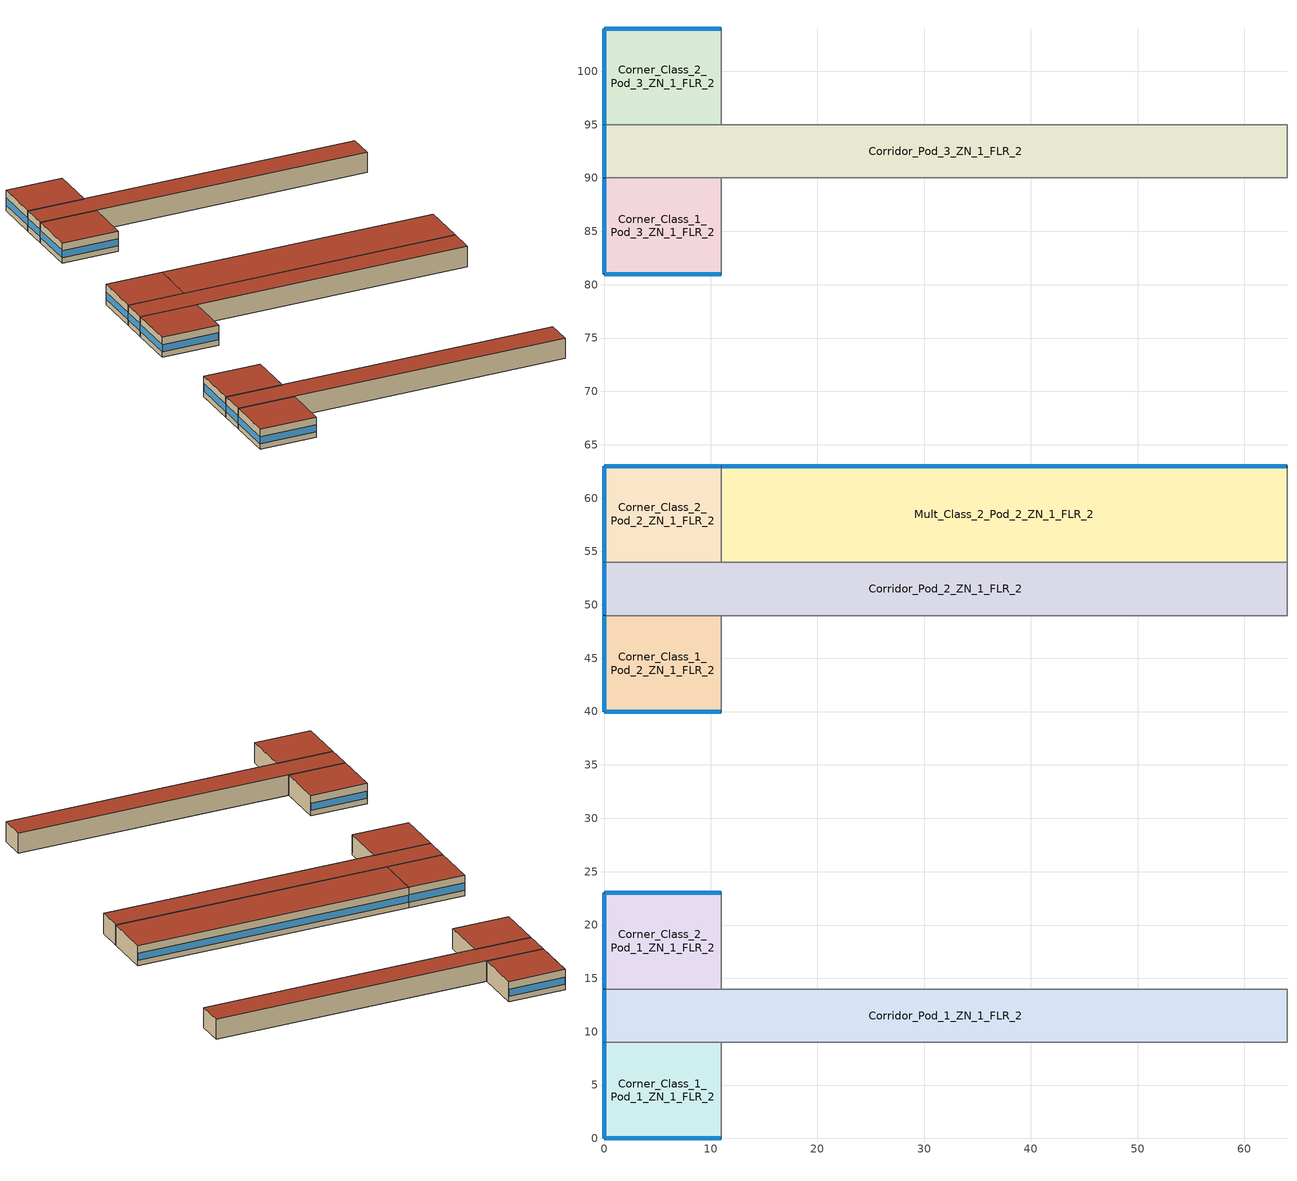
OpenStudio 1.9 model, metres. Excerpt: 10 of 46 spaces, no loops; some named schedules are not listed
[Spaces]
Corner_Class_2_Pod_3_ZN_1_FLR_2
 floor to Corner_Class_2_Pod_3_ZN_1_FLR_1: 11,104 11,95 0,95 0,104 z4
 wall outside: 11,104 0,104 0,95 z4:8
 wall to Corridor_Pod_3_ZN_1_FLR_2: 0,95 11,95 z4:8
 wall to Mult_Class_2_Pod_3_ZN_1_FLR_2: 11,95 11,104 z4:8
 window: 0,103.95 0,95.05 z5.1:6.52; 10.95,104 0.05,104 z5.1:6.51
 roof outside: 11,95 11,104 0,104 0,95 z8
Corridor_Pod_1_ZN_1_FLR_2
 floor to Corridor_Pod_1_ZN_1_FLR_1: 64,14 64,9 0,9 0,14 z4
 wall outside: 0,14 0,9 z4:8
 wall to Corner_Class_1_Pod_1_ZN_1_FLR_2: 0,9 11,9 z4:8
 wall to Mult_Class_1_Pod_1_ZN_1_FLR_2: 11,9 64,9 z4:8
 wall to Corner_Class_2_Pod_1_ZN_1_FLR_2: 11,14 0,14 z4:8
 wall to Lobby_ZN_1_FLR_2: 64,9 64,14 z4:8
 wall to Mult_Class_2_Pod_1_ZN_1_FLR_2: 64,14 11,14 z4:8
 window: 0,13.95 0,9.05 z5.1:6.53
 roof outside: 64,9 64,14 0,14 0,9 z8
Corner_Class_1_Pod_3_ZN_1_FLR_2
 floor to Corner_Class_1_Pod_3_ZN_1_FLR_1: 11,90 11,81 0,81 0,90 z4
 wall outside: 0,90 0,81 11,81 z4:8
 wall to Mult_Class_1_Pod_3_ZN_1_FLR_2: 11,81 11,90 z4:8
 wall to Corridor_Pod_3_ZN_1_FLR_2: 11,90 0,90 z4:8
 window: 0.05,81 10.95,81 z5.1:6.51; 0,89.95 0,81.05 z5.1:6.52
 roof outside: 11,81 11,90 0,90 0,81 z8
Corner_Class_2_Pod_1_ZN_1_FLR_2
 floor to Corner_Class_2_Pod_1_ZN_1_FLR_1: 11,23 11,14 0,14 0,23 z4
 wall outside: 11,23 0,23 0,14 z4:8
 wall to Mult_Class_2_Pod_1_ZN_1_FLR_2: 11,14 11,23 z4:8
 window: 0,22.95 0,14.05 z5.1:6.52; 10.95,23 0.05,23 z5.1:6.51
 roof outside: 11,14 11,23 0,23 0,14 z8
Mult_Class_2_Pod_2_ZN_1_FLR_2
 floor to Mult_Class_2_Pod_2_ZN_1_FLR_1: 64,63 64,54 11,54 11,63 z4
 wall outside: 64,63 11,63 z4:8
 wall to Corridor_Pod_2_ZN_1_FLR_2: 11,54 64,54 z4:8
 wall to Main_Corridor_ZN_1_FLR_2: 64,54 64,63 z4:8
 wall to Corner_Class_2_Pod_2_ZN_1_FLR_2: 11,63 11,54 z4:8
 window: 63.95,63 11.05,63 z5.1:6.5
 roof outside: 64,54 64,63 11,63 11,54 z8
Corner_Class_1_Pod_1_ZN_1_FLR_2
 floor to Corner_Class_1_Pod_1_ZN_1_FLR_1: 11,9 11,0 0,0 0,9 z4
 wall outside: 0,9 0,0 11,0 z4:8
 wall to Mult_Class_1_Pod_1_ZN_1_FLR_2: 11,0 11,9 z4:8
 window: 0.05,0 10.95,0 z5.1:6.51; 0,8.95 0,0.05 z5.1:6.52
 roof outside: 11,0 11,9 0,9 0,0 z8
Corridor_Pod_3_ZN_1_FLR_2
 floor to Corridor_Pod_3_ZN_1_FLR_1: 64,95 64,90 0,90 0,95 z4
 wall outside: 0,95 0,90 z4:8
 wall to Mult_Class_2_Pod_3_ZN_1_FLR_2: 64,95 11,95 z4:8
 wall to Bathrooms_ZN_1_FLR_2: 64,90 64,95 z4:8
 wall to Mult_Class_1_Pod_3_ZN_1_FLR_2: 11,90 64,90 z4:8
 window: 0,94.95 0,90.05 z5.1:6.53
 roof outside: 64,90 64,95 0,95 0,90 z8
Corner_Class_1_Pod_2_ZN_1_FLR_2
 floor to Corner_Class_1_Pod_2_ZN_1_FLR_1: 11,49 11,40 0,40 0,49 z4
 wall outside: 0,49 0,40 11,40 z4:8
 wall to Corridor_Pod_2_ZN_1_FLR_2: 11,49 0,49 z4:8
 wall to Mult_Class_1_Pod_2_ZN_1_FLR_2: 11,40 11,49 z4:8
 window: 0,48.95 0,40.05 z5.1:6.52; 0.05,40 10.95,40 z5.1:6.51
 roof outside: 11,40 11,49 0,49 0,40 z8
Corridor_Pod_2_ZN_1_FLR_2
 floor to Corridor_Pod_2_ZN_1_FLR_1: 64,54 64,49 0,49 0,54 z4
 wall outside: 0,54 0,49 z4:8
 wall to Mult_Class_1_Pod_2_ZN_1_FLR_2: 11,49 64,49 z4:8
 wall to Main_Corridor_ZN_1_FLR_2: 64,49 64,54 z4:8
 wall to Corner_Class_2_Pod_2_ZN_1_FLR_2: 11,54 0,54 z4:8
 window: 0,53.95 0,49.05 z5.1:6.53
 roof outside: 64,49 64,54 0,54 0,49 z8
Corner_Class_2_Pod_2_ZN_1_FLR_2
 floor to Corner_Class_2_Pod_2_ZN_1_FLR_1: 11,63 11,54 0,54 0,63 z4
 wall outside: 11,63 0,63 0,54 z4:8
 window: 0,62.95 0,54.05 z5.1:6.52; 10.95,63 0.05,63 z5.1:6.51
 roof outside: 11,54 11,63 0,63 0,54 z8
[Site]
Chicago Ohare Intl Ap_IL_USA: Latitude {deg}=41.98; Longitude {deg}=-87.92; Time Zone {hr}=-6; Elevation {m}=201; Terrain=City
[Building]
90.1-2010-SecondarySchool-ASHRAE 169-2006-5A created: 2015-10-15 15:46:00 -0600: North Axis {deg}=0; Default Construction Set=90.1-2010 - SecSchl - ASHRAE 169-2006-5A
[ClimateZones]
Climate Zone Institution Name 1=ASHRAE; Climate Zone Document Name 1=ANSI/ASHRAE Standard 169; Climate Zone Document Year 1=2006; Climate Zone Institution Name 2=CEC; Climate Zone Document Name 2=California Climate Zone Descriptions; Climate Zone Document Year 2=1995
[Site:GroundTemperature:BuildingSurface]
20.54, 20.52, 20.55, 20.63, 20.72, 23.01, 23.37, 23.43, 23.44, 21.14, 20.8, 20.64
[Site:WaterMainsTemperature]
Calculation Method=Correlation; Annual Average Outdoor Air Temperature {C}=9.925; Maximum Difference In Monthly Average Outdoor Air Temperatures {deltaC}=28.7
[SizingPeriod:DesignDay] Barometric Pressure {Pa}=98934; Sky Clearness=0; Rain Indicator=0; Snow Indicator=0; Day of Month=21; Daylight Saving Time Indicator=0; Humidity Indicating Type=Wetbulb; Dry-Bulb Temperature Range Modifier Type=DefaultMultipliers
Name | Maximum Dry-Bulb Temperature {C} | Daily Dry-Bulb Temperature Range {deltaC} | Humidity Indicating Conditions at Maximum Dry-Bulb {BasedOnField A3} | Wind Speed {m/s} | Wind Direction {deg} | Month | Day Type | Solar Model Indicator | ASHRAE Taub | ASHRAE Taud
Chicago Ohare Intl Ap Ann Clg .4% Condns DB=>MWB | 33.3 | 10.5 | 23.7 | 5.2 | 230 | 7 | SummerDesignDay | ASHRAETau | 0.455 | 2.05
Chicago Ohare Intl Ap Ann Htg 99.6% Condns DB | -20 | 0 | -20 | 4.9 | 270 | 1 | WinterDesignDay | ASHRAEClearSky
[Material:NoMass] Thermal Absorptance=0.9; Solar Absorptance=0.7
Name | Roughness | Thermal Resistance {m2-K/W} | Visible Absorptance
CP02 CARPET PAD | VeryRough | 0.21648 | 0.8
Typical Insulation R-10.94 | Smooth | 1.92744 | 0.7
Typical Carpet Pad | Smooth | 0.21648 | 0.8
Typical Insulation R-13.45 | Smooth | 2.368 | 0.7
Typical Insulation R-19.72 | Smooth | 3.4722 | 0.7
Typical Insulation R-0.58 | Smooth | 0.101875 | 0.7
Typical Insulation R-1.15 | Smooth | 0.202527 | 0.7
[Material]
Name | Roughness | Thickness {m} | Conductivity {W/m-K} | Density {kg/m3} | Specific Heat {J/kg-K} | Thermal Absorptance | Solar Absorptance | Visible Absorptance
100mm Normalweight concrete floor | MediumSmooth | 0.1016 | 2.31 | 2322 | 832
G01 13mm gypsum board | Smooth | 0.0127 | 0.16 | 800 | 1090 | 0.9 | 0.7 | 0.5
4 in. Normalweight Concrete Floor | MediumRough | 0.1016 | 2.31 | 2322 | 832 | 0.9 | 0.7 | 0.7
25mm Stucco | Smooth | 0.0254 | 0.72 | 1856 | 840 | 0.9 | 0.7 | 0.7
5/8 in. Gypsum Board | MediumSmooth | 0.0159 | 0.16 | 800 | 1090 | 0.9 | 0.7 | 0.7
Roof Membrane | VeryRough | 0.0095 | 0.16 | 1121.29 | 1460 | 0.9 | 0.77 | 0.7
Metal Roof Surface; F08 Metal surface | Smooth | 0.0008 | 45.28 | 7824 | 500 | 0.9 | 0.7 | 0.7
6 in. Normalweight Concrete Floor | MediumRough | 0.1524 | 2.31 | 2322 | 832 | 0.9 | 0.7 | 0.7
8 in. Concrete Block Basement Wall | MediumRough | 0.2032 | 1.326 | 1842 | 912 | 0.9 | 0.7 | 0.7
G05 25mm wood | MediumSmooth | 0.0254 | 0.15 | 608 | 1630 | 0.9 | 0.5 | 0.5
Std Wood 6inch | MediumSmooth | 0.15 | 0.12 | 540 | 1210 | 0.9 | 0.7 | 0.7
[Construction]
Typical Insulated Exterior Mass Floor R-13.51: Typical Insulation R-10.94, 4 in. Normalweight Concrete Floor, Typical Carpet Pad
Typical Insulated Steel Framed Exterior Wall R-15.63: 25mm Stucco, 5/8 in. Gypsum Board, Typical Insulation R-13.45, 5/8 in. Gypsum Board
Typical IEAD Roof R-20.83: Roof Membrane, Typical Insulation R-19.72, Metal Roof Surface
Typical Interior Floor: 100mm Normalweight concrete floor, CP02 CARPET PAD
Typical Interior Wall: G01 13mm gypsum board, G01 13mm gypsum board
Typical Interior Ceiling: CP02 CARPET PAD, 100mm Normalweight concrete floor
Typical Insulated Carpeted 6in Slab Floor: 6 in. Normalweight Concrete Floor, Typical Carpet Pad
Typical Insulated Basement Mass Wall: 8 in. Concrete Block Basement Wall
U 0.48 SHGC 0.40 Dbl Ref-D Clr 6mm/13mm: REF D CLEAR 6MM, AIR 13MM, CLEAR 6MM
Typical Insulated Metal Door R-1.43: F08 Metal surface, Typical Insulation R-0.58
Typical Overhead Door R-2.0: Typical Insulation R-1.15
U 1.17 SHGC 0.49 Sgl Ref-D Clr 6mm: REF D CLEAR 6MM
Typical Interior Window: Clear 3mm
Typical Interior Door; Typical Interior Partition: G05 25mm wood
InteriorFurnishings: Std Wood 6inch
[DefaultConstructionSet]
90.1-2010 - SecSchl - ASHRAE 169-2006-5A: Default Exterior Surface Constructions=Default Surface Constructions 1; Default Interior Surface Constructions=Default Surface Constructions 2; Default Ground Contact Surface Constructions=Default Surface Constructions 3; Default Exterior SubSurface Constructions=Default Sub Surface Constructions 1; Default Interior SubSurface Constructions=Default Sub Surface Constructions 2; Interior Partition Construction=Typical Interior Partition
[DefaultSurfaceConstructions]
Name | Floor Construction | Wall Construction | Roof Ceiling Construction
Default Surface Constructions 1 | Typical Insulated Exterior Mass Floor R-13.51 | Typical Insulated Steel Framed Exterior Wall R-15.63 | Typical IEAD Roof R-20.83
Default Surface Constructions 2 | Typical Interior Floor | Typical Interior Wall | Typical Interior Ceiling
Default Surface Constructions 3 | Typical Insulated Carpeted 6in Slab Floor | Typical Insulated Basement Mass Wall
[DefaultSubSurfaceConstructions]
Name | Fixed Window Construction | Operable Window Construction | Door Construction | Overhead Door Construction | Skylight Construction | Tubular Daylight Dome Construction | Tubular Daylight Diffuser Construction
Default Sub Surface Constructions 1 | U 0.48 SHGC 0.40 Dbl Ref-D Clr 6mm/13mm | U 0.48 SHGC 0.40 Dbl Ref-D Clr 6mm/13mm | Typical Insulated Metal Door R-1.43 | Typical Overhead Door R-2.0 | U 1.17 SHGC 0.49 Sgl Ref-D Clr 6mm | Typical Interior Window | Typical Interior Window
Default Sub Surface Constructions 2 | Typical Interior Window | Typical Interior Window | Typical Interior Door
[WindowMaterial:Glazing] Optical Data Type=SpectralAverage; Infrared Transmittance at Normal Incidence=0; Front Side Infrared Hemispherical Emissivity=0.84; Conductivity {W/m-K}=0.9; Dirt Correction Factor for Solar and Visible Transmittance=1; Solar Diffusing=No
Name | Thickness {m} | Solar Transmittance at Normal Incidence | Front Side Solar Reflectance at Normal Incidence | Back Side Solar Reflectance at Normal Incidence | Visible Transmittance at Normal Incidence | Front Side Visible Reflectance at Normal Incidence | Back Side Visible Reflectance at Normal Incidence | Back Side Infrared Hemispherical Emissivity
REF D CLEAR 6MM | 0.006 | 0.429 | 0.308 | 0.379 | 0.334 | 0.453 | 0.505 | 0.82
CLEAR 6MM | 0.006 | 0.775 | 0.071 | 0.071 | 0.881 | 0.08 | 0.08 | 0.84
Clear 3mm | 0.003 | 0.837 | 0.075 | 0.075 | 0.898 | 0.081 | 0.081 | 0.84
[WindowMaterial:Gas]
AIR 13MM: Gas Type=Air; Thickness {m}=0.0127
[Space] Part of Total Floor Area=Yes
Name | Space Type | Thermal Zone
Corner_Class_2_Pod_3_ZN_1_FLR_2 | 90.1-2010 - SecSchl - Classroom | Corner_Class_2_Pod_3_ZN_1_FLR_2 ZN
Corridor_Pod_1_ZN_1_FLR_2 | 90.1-2010 - SecSchl - Corridor | Corridor_Pod_1_ZN_1_FLR_2 ZN
Corner_Class_1_Pod_3_ZN_1_FLR_2 | 90.1-2010 - SecSchl - Classroom | Corner_Class_1_Pod_3_ZN_1_FLR_2 ZN
Corner_Class_2_Pod_1_ZN_1_FLR_2 | 90.1-2010 - SecSchl - Classroom | Corner_Class_2_Pod_1_ZN_1_FLR_2 ZN
Corridor_Pod_2_ZN_1_FLR_2 | 90.1-2010 - SecSchl - Corridor | Corridor_Pod_2_ZN_1_FLR_2 ZN
Mult_Class_2_Pod_2_ZN_1_FLR_2 | 90.1-2010 - SecSchl - Classroom | Mult_Class_2_Pod_2_ZN_1_FLR_2 ZN
Corner_Class_1_Pod_1_ZN_1_FLR_2 | 90.1-2010 - SecSchl - Classroom | Corner_Class_1_Pod_1_ZN_1_FLR_2 ZN
Corridor_Pod_3_ZN_1_FLR_2 | 90.1-2010 - SecSchl - Corridor | Corridor_Pod_3_ZN_1_FLR_2 ZN
Corner_Class_1_Pod_2_ZN_1_FLR_2 | 90.1-2010 - SecSchl - Classroom | Corner_Class_1_Pod_2_ZN_1_FLR_2 ZN
Corner_Class_2_Pod_2_ZN_1_FLR_2 | 90.1-2010 - SecSchl - Classroom | Corner_Class_2_Pod_2_ZN_1_FLR_2 ZN
[SpaceType] Standards Building Type=SecondarySchool
Name | Default Schedule Set | Design Specification Outdoor Air Object | Standards Space Type
90.1-2010 - SecSchl - Corridor | 90.1-2010 - SecSchl - Corridor Schedule Set | 90.1-2010 - SecSchl - Corridor Ventilation | Corridor
90.1-2010 - SecSchl - Classroom | 90.1-2010 - SecSchl - Classroom Schedule Set | 90.1-2010 - SecSchl - Classroom Ventilation | Classroom
[DefaultScheduleSet] Electric Equipment Schedule=SchoolSecondary BLDG_EQUIP_SCH; Infiltration Schedule=SchoolSecondary INFIL_SCH_PNNL
Name | Lighting Schedule | Number of People Schedule | People Activity Level Schedule
90.1-2010 - SecSchl - Corridor Schedule Set | SchoolSecondary BLDG_LIGHT_CORRIDOR_SCH
90.1-2010 - SecSchl - Classroom Schedule Set | SchoolSecondary BLDG_LIGHT_CLASSROOM_SCH | SchoolSecondary BLDG_OCC_SCH | SchoolSecondary ACTIVITY_SCH
[Lights:Definition] Design Level Calculation Method=Watts/Area; Fraction Radiant=0.37; Fraction Visible=0.2; Return Air Fraction=0
Name | Watts per Space Floor Area {W/m2}
90.1-2010 - SecSchl - Corridor Lights Definition | 7.10418
90.1-2010 - SecSchl - Classroom Lights Definition | 13.3472
[Lights]
Name | Lights Definition | Space or SpaceType | Schedule
90.1-2010 - SecSchl - Corridor Lights | 90.1-2010 - SecSchl - Corridor Lights Definition | 90.1-2010 - SecSchl - Corridor
90.1-2010 - SecSchl - Classroom Lights | 90.1-2010 - SecSchl - Classroom Lights Definition | 90.1-2010 - SecSchl - Classroom | SchoolSecondary BLDG_LIGHT_CLASSROOM_SCH OccSensor Reduction
[DesignSpecification:OutdoorAir] Outdoor Air Method=Sum
Name | Outdoor Air Flow per Floor Area {m3/s-m2} | Outdoor Air Flow per Person {m3/s-person}
90.1-2010 - SecSchl - Corridor Ventilation | 0.0003048
90.1-2010 - SecSchl - Classroom Ventilation | 0.0006096 | 0.00471947
[People:Definition]
90.1-2010 - SecSchl - Classroom People Definition: Number of People Calculation Method=People/Area; People per Space Floor Area {person/m2}=0.376737; Fraction Radiant=0.3
[People]
90.1-2010 - SecSchl - Classroom People: People Definition=90.1-2010 - SecSchl - Classroom People Definition; Space or SpaceType=90.1-2010 - SecSchl - Classroom
[SpaceInfiltration:DesignFlowRate] Design Flow Rate Calculation Method=Flow/ExteriorArea; Flow per Exterior Surface Area {m3/s-m2}=0.000226568; Constant Term Coefficient=0; Temperature Term Coefficient=0; Velocity Term Coefficient=0.224; Velocity Squared Term Coefficient=0
Name | Space or SpaceType
90.1-2010 - SecSchl - Corridor Infiltration | 90.1-2010 - SecSchl - Corridor
90.1-2010 - SecSchl - Classroom Infiltration | 90.1-2010 - SecSchl - Classroom
[ElectricEquipment:Definition] Design Level Calculation Method=Watts/Area; Fraction Latent=0; Fraction Radiant=0.5; Fraction Lost=0
Name | Watts per Space Floor Area {W/m2}
90.1-2010 - SecSchl - Corridor Electric Equipment Definition | 3.98265
90.1-2010 - SecSchl - Classroom Electric Equipment Definition | 9.99967
[ElectricEquipment]
Name | Electric Equipment Definition | Space or SpaceType
90.1-2010 - SecSchl - Corridor Electric Equipment | 90.1-2010 - SecSchl - Corridor Electric Equipment Definition | 90.1-2010 - SecSchl - Corridor
90.1-2010 - SecSchl - Classroom Electric Equipment | 90.1-2010 - SecSchl - Classroom Electric Equipment Definition | 90.1-2010 - SecSchl - Classroom
[ThermostatSetpoint:DualSetpoint] Heating Setpoint Temperature Schedule=SchoolSecondary HTGSETP_SCH_YES_OPTIMUM; Cooling Setpoint Temperature Schedule=SchoolSecondary CLGSETP_SCH_NO_SETBACK
90.1-2010 - SecSchl - Corridor Thermostat; 90.1-2010 - SecSchl - Classroom Thermostat
[InternalMass:Definition]
Internal Mass Definition 1: Construction=InteriorFurnishings; Design Level Calculation Method=SurfaceArea/Area; Surface Area per Space Floor Area=2
[InternalMass] Internal Mass Definition=Internal Mass Definition 1
Name | Space or SpaceType
Corner_Class_1_Pod_1_ZN_1_FLR_2 Mass | Corner_Class_1_Pod_1_ZN_1_FLR_2
Corridor_Pod_1_ZN_1_FLR_2 Mass | Corridor_Pod_1_ZN_1_FLR_2
Corner_Class_2_Pod_1_ZN_1_FLR_2 Mass | Corner_Class_2_Pod_1_ZN_1_FLR_2
Corner_Class_1_Pod_2_ZN_1_FLR_2 Mass | Corner_Class_1_Pod_2_ZN_1_FLR_2
Corridor_Pod_2_ZN_1_FLR_2 Mass | Corridor_Pod_2_ZN_1_FLR_2
Corner_Class_2_Pod_2_ZN_1_FLR_2 Mass | Corner_Class_2_Pod_2_ZN_1_FLR_2
Mult_Class_2_Pod_2_ZN_1_FLR_2 Mass | Mult_Class_2_Pod_2_ZN_1_FLR_2
Corner_Class_1_Pod_3_ZN_1_FLR_2 Mass | Corner_Class_1_Pod_3_ZN_1_FLR_2
Corridor_Pod_3_ZN_1_FLR_2 Mass | Corridor_Pod_3_ZN_1_FLR_2
Corner_Class_2_Pod_3_ZN_1_FLR_2 Mass | Corner_Class_2_Pod_3_ZN_1_FLR_2
[ThermalZone] Use Ideal Air Loads=No
Name | Primary Daylighting Control | Fraction of Zone Controlled by Primary Daylighting Control | Thermostat | Secondary Daylighting Control | Fraction of Zone Controlled by Secondary Daylighting Control
Mult_Class_2_Pod_2_ZN_1_FLR_2 ZN | Mult_Class_2_Pod_2_ZN_1_FLR_2 Daylt Sensor 1 | 0.278073 | 90.1-2010 - SecSchl - Classroom Thermostat
Corridor_Pod_3_ZN_1_FLR_2 ZN; Corridor_Pod_1_ZN_1_FLR_2 ZN; Corridor_Pod_2_ZN_1_FLR_2 ZN |  |  | 90.1-2010 - SecSchl - Corridor Thermostat
Corner_Class_2_Pod_1_ZN_1_FLR_2 ZN | Corner_Class_2_Pod_1_ZN_1_FLR_2 Daylt Sensor 1 | 0.222026 | 90.1-2010 - SecSchl - Classroom Thermostat | Corner_Class_2_Pod_1_ZN_1_FLR_2 Daylt Sensor 2 | 0.222026
Corner_Class_1_Pod_2_ZN_1_FLR_2 ZN | Corner_Class_1_Pod_2_ZN_1_FLR_2 Daylt Sensor 1 | 0.222026 | 90.1-2010 - SecSchl - Classroom Thermostat | Corner_Class_1_Pod_2_ZN_1_FLR_2 Daylt Sensor 2 | 0.222026
Corner_Class_2_Pod_2_ZN_1_FLR_2 ZN | Corner_Class_2_Pod_2_ZN_1_FLR_2 Daylt Sensor 1 | 0.222026 | 90.1-2010 - SecSchl - Classroom Thermostat | Corner_Class_2_Pod_2_ZN_1_FLR_2 Daylt Sensor 2 | 0.222026
Corner_Class_1_Pod_1_ZN_1_FLR_2 ZN | Corner_Class_1_Pod_1_ZN_1_FLR_2 Daylt Sensor 1 | 0.222026 | 90.1-2010 - SecSchl - Classroom Thermostat | Corner_Class_1_Pod_1_ZN_1_FLR_2 Daylt Sensor 2 | 0.222026
Corner_Class_1_Pod_3_ZN_1_FLR_2 ZN | Corner_Class_1_Pod_3_ZN_1_FLR_2 Daylt Sensor 1 | 0.222026 | 90.1-2010 - SecSchl - Classroom Thermostat | Corner_Class_1_Pod_3_ZN_1_FLR_2 Daylt Sensor 2 | 0.222026
Corner_Class_2_Pod_3_ZN_1_FLR_2 ZN | Corner_Class_2_Pod_3_ZN_1_FLR_2 Daylt Sensor 1 | 0.222026 | 90.1-2010 - SecSchl - Classroom Thermostat | Corner_Class_2_Pod_3_ZN_1_FLR_2 Daylt Sensor 2 | 0.222026
[Exterior:Lights:Definition]
Name | Design Level {W}
Occ Sensing Exterior Lights Def | 8427.85
NonDimming Exterior Lights Def | 353.47
[Exterior:Lights] Control Option=AstronomicalClock
Name | Exterior Lights Definition | Schedule
Occ Sensing Exterior Lights Def | Occ Sensing Exterior Lights Def | SchoolSecondary Exterior_lighting_schedule_b
NonDimming Exterior Lights Def | NonDimming Exterior Lights Def | SchoolSecondary Exterior_lighting_schedule_a
[Daylighting:Control] Position Z-Coordinate {m}=0.9144; Illuminance Setpoint {lux}=300; Lighting Control Type=Stepped; Number of Stepped Control Steps=3
Name | Space | Position X-Coordinate {m} | Position Y-Coordinate {m}
Corner_Class_1_Pod_1_ZN_1_FLR_2 Daylt Sensor 1 | Corner_Class_1_Pod_1_ZN_1_FLR_2 | 5.5 | 2.512845
Corner_Class_1_Pod_1_ZN_1_FLR_2 Daylt Sensor 2 | Corner_Class_1_Pod_1_ZN_1_FLR_2 | 2.515715 | 4.5
Corner_Class_1_Pod_2_ZN_1_FLR_2 Daylt Sensor 1 | Corner_Class_1_Pod_2_ZN_1_FLR_2 | 5.5 | 2.512845
Corner_Class_1_Pod_2_ZN_1_FLR_2 Daylt Sensor 2 | Corner_Class_1_Pod_2_ZN_1_FLR_2 | 2.515715 | 4.5
Corner_Class_1_Pod_3_ZN_1_FLR_2 Daylt Sensor 1 | Corner_Class_1_Pod_3_ZN_1_FLR_2 | 5.5 | 2.512845
Corner_Class_1_Pod_3_ZN_1_FLR_2 Daylt Sensor 2 | Corner_Class_1_Pod_3_ZN_1_FLR_2 | 2.515715 | 4.5
Corner_Class_2_Pod_1_ZN_1_FLR_2 Daylt Sensor 1 | Corner_Class_2_Pod_1_ZN_1_FLR_2 | 2.515715 | 4.5
Corner_Class_2_Pod_1_ZN_1_FLR_2 Daylt Sensor 2 | Corner_Class_2_Pod_1_ZN_1_FLR_2 | 5.5 | 6.487155
Corner_Class_2_Pod_2_ZN_1_FLR_2 Daylt Sensor 1 | Corner_Class_2_Pod_2_ZN_1_FLR_2 | 2.515715 | 4.5
Corner_Class_2_Pod_2_ZN_1_FLR_2 Daylt Sensor 2 | Corner_Class_2_Pod_2_ZN_1_FLR_2 | 5.5 | 6.487155
Corner_Class_2_Pod_3_ZN_1_FLR_2 Daylt Sensor 1 | Corner_Class_2_Pod_3_ZN_1_FLR_2 | 2.515715 | 4.5
Corner_Class_2_Pod_3_ZN_1_FLR_2 Daylt Sensor 2 | Corner_Class_2_Pod_3_ZN_1_FLR_2 | 5.5 | 6.487155
Mult_Class_2_Pod_2_ZN_1_FLR_2 Daylt Sensor 1 | Mult_Class_2_Pod_2_ZN_1_FLR_2 | 26.5 | 6.49734
